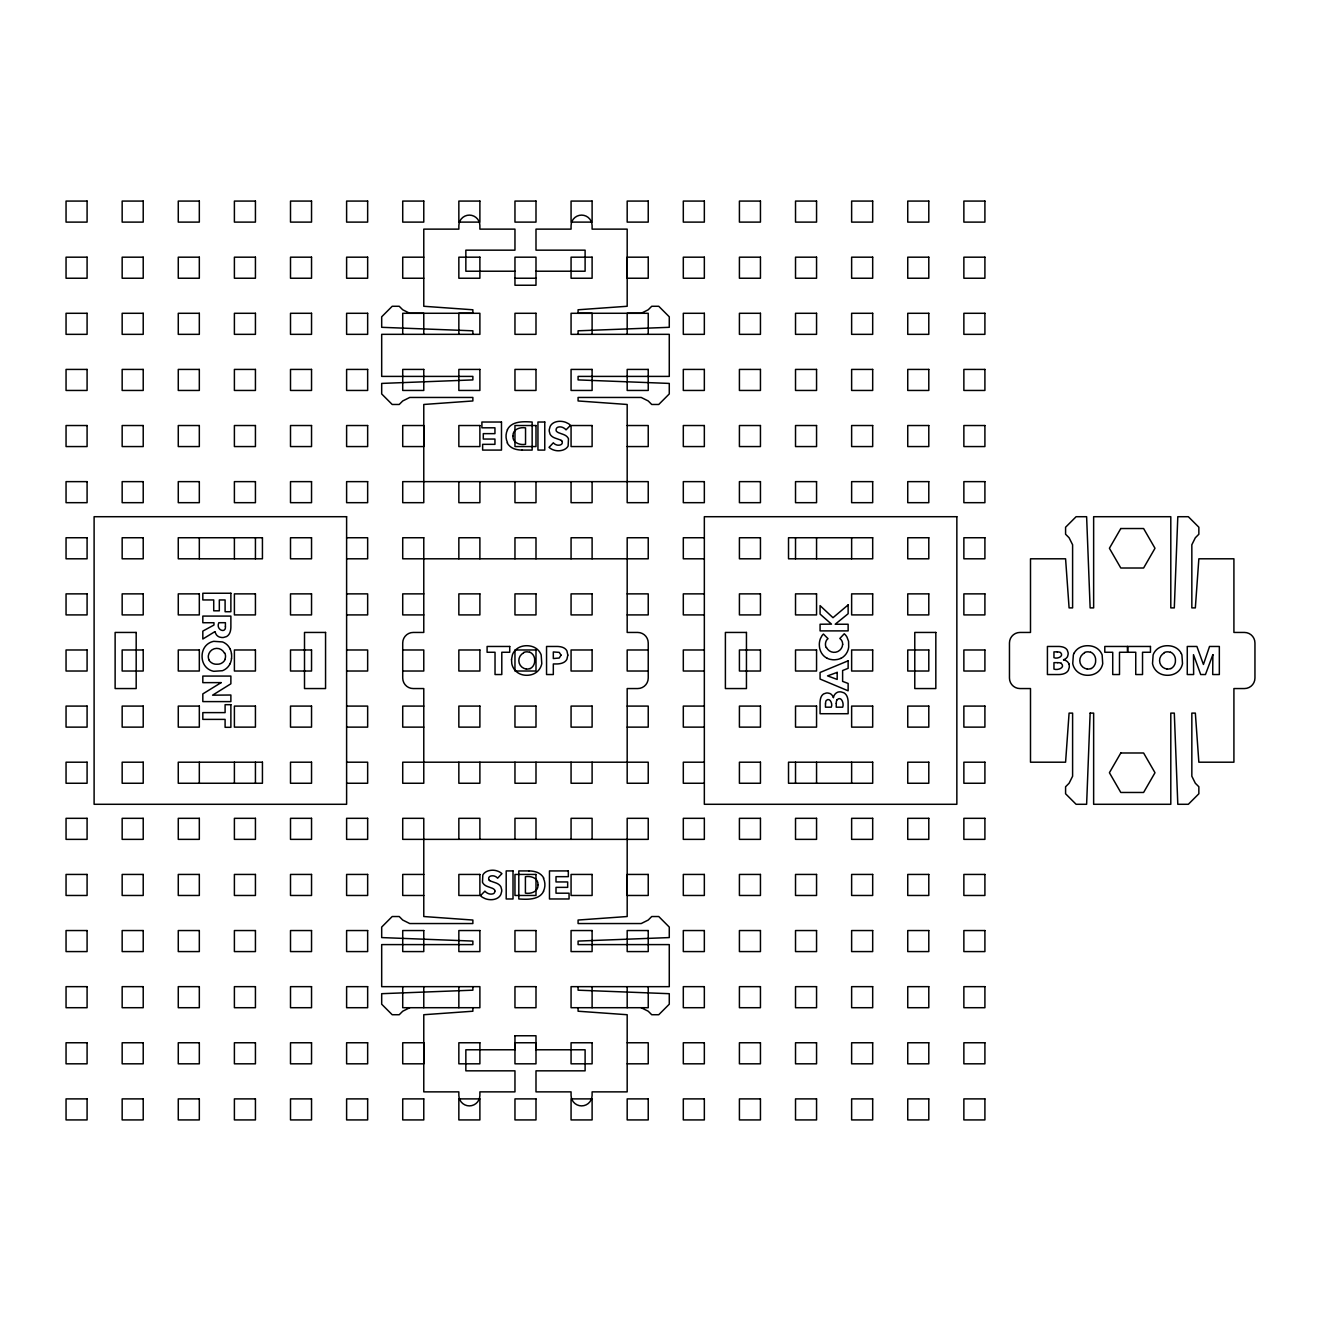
<?xml version="1.0" encoding="UTF-8"?>
<svg xmlns="http://www.w3.org/2000/svg" width="1321" height="1321" viewBox="0 0 1321 1321"><rect width="100%" height="100%" fill="white"/><g stroke="black" fill="none" stroke-linecap="round" stroke-linejoin="round"><path stroke-width="1.5" d="M514.959 278.236L514.959 285.237L535.996 285.237L535.996 257.182L514.959 257.182L514.959 278.236L535.996 278.236M231.489 658.7L231.571 657.908A20.145 20.145 0 0 0 231.571 654.688L231.489 653.895M507.33 429.771C511.706 420.755 523.958 421.515 532.148 422.026L532.148 450.081L522.01 450.081M543.625 891.229C539.249 900.245 526.996 899.485 518.806 898.974L518.806 870.919L528.945 870.919M836.92 699.932C841.279 695.308 844.301 703.779 842.666 707.181L836.243 707.181L836.243 703.416M409.741 1007.725L402.723 1011.226L399.223 1014.726L392.205 1014.726L381.686 1004.208L381.686 993.689L472.868 990.189L472.868 986.671M1063.554 659.74L1064.974 659.129A6.77 6.77 0 0 0 1066.873 657.544A5.185 5.185 0 0 0 1067.649 656.289L1068.128 654.258A9.131 9.131 0 0 0 1068.095 652.657L1067.269 650.163A6.605 6.605 0 0 0 1065.023 647.951A9.891 9.891 0 0 0 1061.919 646.811A17.19 17.19 0 0 0 1058.6 646.464L1047.421 646.464L1047.421 674.536L1058.6 674.536A18.61 18.61 0 0 0 1062.53 674.123A10.601 10.601 0 0 0 1065.964 672.752A7.299 7.299 0 0 0 1068.375 670.226L1069.234 667.468A10.073 10.073 0 0 0 1069.283 666.015A6.588 6.588 0 0 0 1068.854 663.869M423.777 257.182L402.723 257.182L402.723 278.236L423.777 278.236M514.959 271.218L465.851 271.218L465.851 250.164L514.959 250.164L514.959 229.127L479.886 229.127L479.886 225.627A10.518 10.518 0 0 0 469.368 215.108A10.518 10.518 0 0 0 458.849 225.627L458.849 229.127L423.777 229.127L423.777 306.274L472.868 309.774L472.868 313.275L409.741 313.275L402.723 309.774L399.223 306.274L392.205 306.274L381.686 316.792L381.686 327.311L472.868 330.811L472.868 334.329M535.996 271.218L585.104 271.218L585.104 250.164L535.996 250.164L535.996 229.127L571.068 229.127L571.068 225.627A10.518 10.518 0 0 1 581.587 215.108A10.518 10.518 0 0 1 592.105 225.627L592.105 229.127L627.178 229.127L627.178 306.274L578.086 309.774L578.086 313.275L641.213 313.275L648.231 309.774L651.732 306.274L658.75 306.274L669.268 316.792L669.268 327.311L578.086 330.811L578.086 334.329M627.178 425.527L648.231 425.527L648.231 446.564L627.178 446.564M346.614 537.746L367.651 537.746L367.651 558.8L346.614 558.8M704.341 537.746L683.304 537.746L683.304 558.8L704.341 558.8M346.614 593.872L367.651 593.872L367.651 614.909L346.614 614.909M423.777 593.872L402.723 593.872L402.723 614.909L423.777 614.909M627.178 593.872L648.231 593.872L648.231 614.909L627.178 614.909M704.341 593.872L683.304 593.872L683.304 614.909L704.341 614.909M346.614 649.982L367.651 649.982L367.651 671.018L346.614 671.018M402.723 649.982L423.777 649.982L423.777 671.018L402.723 671.018M648.231 649.982L627.178 649.982L627.178 671.018L648.231 671.018M704.341 649.982L683.304 649.982L683.304 671.018L704.341 671.018M1057.279 651.864L1053.96 651.864L1053.96 657.643C1057.015 659.361 1064.445 656.322 1060.515 652.508A7.001 7.001 0 0 0 1057.295 651.947M1057.725 662.647L1053.96 662.647L1053.96 669.053C1057.345 670.655 1065.832 667.716 1061.209 663.307M346.614 706.091L367.651 706.091L367.651 727.128L346.614 727.128M423.777 706.091L402.723 706.091L402.723 727.128L423.777 727.128M627.178 706.091L648.231 706.091L648.231 727.128L627.178 727.128M704.341 706.091L683.304 706.091L683.304 727.128L704.341 727.128M346.614 762.2L367.651 762.2L367.651 783.254L346.614 783.254M704.341 762.2L683.304 762.2L683.304 783.254L704.341 783.254M423.777 874.436L402.723 874.436L402.723 895.473L423.777 895.473M627.178 1042.764L648.231 1042.764L648.231 1063.818L627.178 1063.818M827.293 658.304L827.953 658.618A13.837 13.837 0 0 0 830.1 659.328L832.412 659.707A18.411 18.411 0 0 0 834.872 659.773L837.217 659.493A14.333 14.333 0 0 0 839.396 658.915A14.993 14.993 0 0 0 840.75 658.337M641.213 1007.725L648.231 1011.226L651.732 1014.726L658.75 1014.726L669.268 1004.208L669.268 993.689L578.086 990.189L578.086 986.671M833.353 697.587L832.725 696.15A6.77 6.77 0 0 0 831.157 694.268A5.185 5.185 0 0 0 829.885 693.492L827.854 693.013A9.131 9.131 0 0 0 826.269 693.046L823.759 693.872A6.605 6.605 0 0 0 821.546 696.117A9.891 9.891 0 0 0 820.424 699.222A17.19 17.19 0 0 0 820.06 702.541L820.077 713.72L848.132 713.72L848.132 702.541A18.61 18.61 0 0 0 847.719 698.594A10.601 10.601 0 0 0 846.365 695.16A7.299 7.299 0 0 0 843.822 692.765L841.064 691.907A10.073 10.073 0 0 0 839.628 691.857A6.588 6.588 0 0 0 837.464 692.287A6.869 6.869 0 0 0 833.468 697.604M494.863 891.064L494.847 890.668A2.147 2.147 0 0 0 494.467 889.71A6.572 6.572 0 0 0 491.495 887.976L489.381 887.167A23.811 23.811 0 0 1 486.409 886.028A8.851 8.851 0 0 1 484.097 884.492A7.117 7.117 0 0 1 482.479 882.23L482.825 875.014A8.322 8.322 0 0 1 485.319 872.273A10.783 10.783 0 0 1 488.803 870.721A15.852 15.852 0 0 1 492.733 870.209A14.663 14.663 0 0 1 497.571 871.1A12.583 12.583 0 0 1 501.93 873.643L497.604 878.217A6.176 6.176 0 0 0 495.656 876.632A7.943 7.943 0 0 0 494.615 876.17L493.938 875.955A7.232 7.232 0 0 0 491.247 875.922A3.319 3.319 0 0 0 489.034 877.227A1.948 1.948 0 0 0 488.787 877.854L488.704 878.217A3.319 3.319 0 0 0 488.687 878.795L488.704 878.96A1.998 1.998 0 0 0 488.968 879.803M851.632 537.746L851.632 558.8M851.632 762.2L851.632 783.254M825.46 703.845L825.46 707.181L831.239 707.181C833.056 704.093 829.753 696.728 826.12 700.625A7.001 7.001 0 0 0 825.559 703.845M816.56 537.746L816.56 558.8M816.56 762.2L816.56 783.254M795.523 537.746L795.523 558.8M795.523 762.2L795.523 783.254M648.231 334.345L648.231 313.292L627.178 313.292L627.178 334.345M648.231 986.655L648.231 1007.708L571.068 1007.708L571.068 986.655L669.268 986.671L669.268 944.598L578.086 944.598L578.086 941.08L669.268 937.58L669.268 927.061L658.75 916.526L651.732 916.526L648.231 920.043L641.213 923.544L578.086 923.544L578.086 920.043L627.178 916.526L627.178 818.326L648.231 818.326L648.231 839.363L402.723 839.363L402.723 818.326L423.777 818.326L423.777 916.526L472.868 920.043L472.868 923.544L409.741 923.544L402.723 920.043L399.223 916.526L392.205 916.526L381.686 927.061L381.686 937.58L472.868 941.08L472.868 944.598L381.686 944.598L381.686 986.671L479.886 986.655L479.886 1007.708L402.723 1007.708L402.723 986.655M627.178 986.655L627.178 1007.708M592.105 334.345L592.105 313.292L571.068 313.292L571.068 334.345L669.268 334.329L669.268 376.402L578.086 376.402L578.086 379.92L669.268 383.42L669.268 393.939L658.75 404.474L651.732 404.474L648.231 400.957L641.213 397.456L578.086 397.456L578.086 400.957L627.178 404.474L627.178 502.674L648.231 502.674L648.231 481.637L402.723 481.637L402.723 502.674L423.777 502.674L423.777 404.474L472.868 400.957L472.868 397.456L409.741 397.456L402.723 400.957L399.223 404.474L392.205 404.474L381.686 393.939L381.686 383.42L472.868 379.92L472.868 376.402L381.686 376.402L381.686 334.329L479.886 334.345L479.886 313.292L458.849 313.292L458.849 334.345M592.105 481.637L592.105 502.674L571.068 502.674L571.068 481.637M592.105 558.8L592.105 537.746L571.068 537.746L571.068 558.8M592.105 762.2L592.105 783.254L571.068 783.254L571.068 762.2M592.105 839.363L592.105 818.326L571.068 818.326L571.068 839.363M592.105 986.655L592.105 1007.708M578.086 1007.725L578.086 1011.226L627.178 1014.726L627.178 1091.873L592.105 1091.873L592.105 1095.373A10.518 10.518 0 0 1 581.587 1105.892A10.518 10.518 0 0 1 571.068 1095.373L571.068 1091.873L535.996 1091.873L535.996 1070.836L585.104 1070.836L585.104 1049.782L535.996 1049.782L535.996 1042.764L514.959 1042.764L514.959 1049.782L465.851 1049.782L465.851 1070.836L514.959 1070.836L514.959 1091.873L479.886 1091.873L479.886 1095.373A10.518 10.518 0 0 1 469.368 1105.892A10.518 10.518 0 0 1 458.849 1095.373L458.849 1091.873L423.777 1091.873L423.777 1014.726L472.868 1011.226L472.868 1007.725M535.996 481.637L535.996 502.674L514.959 502.674L514.959 481.637M535.996 558.8L535.996 537.746L514.959 537.746L514.959 558.8M535.996 762.2L535.996 783.254L514.959 783.254L514.959 762.2M535.996 839.363L535.996 818.326L514.959 818.326L514.959 839.363M479.886 481.637L479.886 502.674L458.849 502.674L458.849 481.637M479.886 558.8L479.886 537.746L458.849 537.746L458.849 558.8M479.886 762.2L479.886 783.254L458.849 783.254L458.849 762.2M479.886 839.363L479.886 818.326L458.849 818.326L458.849 839.363M458.849 986.655L458.849 1007.708M423.777 334.345L423.777 313.292L402.723 313.292L402.723 334.345M423.777 986.655L423.777 1007.708M255.432 537.746L255.432 558.8M255.432 762.2L255.432 783.254M234.395 537.746L234.395 558.8M234.395 762.2L234.395 783.254M199.322 537.746L199.322 558.8M199.322 762.2L199.322 783.254M529.754 652.112A8.471 8.471 0 0 1 534.691 660.368M534.691 660.384A8.785 8.785 0 0 1 530.15 668.69M523.529 652.508A8.124 8.124 0 0 1 529.638 652.359M526.336 669.037A8.537 8.537 0 0 1 523.694 652.855M530.018 668.476A8.273 8.273 0 0 1 526.319 669.07M1063.537 659.873A6.869 6.869 0 0 1 1068.937 663.819M1057.725 662.713A8.091 8.091 0 0 1 1061.242 663.241M1074.237 652.987A14.349 14.349 0 0 0 1073.346 654.985L1072.751 663.571A14.498 14.498 0 0 0 1073.346 665.767A14.894 14.894 0 0 0 1073.907 667.138A13.904 13.904 0 0 0 1080.281 673.627A15.885 15.885 0 0 0 1085.317 675.13L1086.11 675.213A19.402 19.402 0 0 0 1089.33 675.213L1090.122 675.13A16.067 16.067 0 0 0 1095.192 673.627A13.788 13.788 0 0 0 1101.252 667.799A14.894 14.894 0 0 0 1101.863 666.461A14.498 14.498 0 0 0 1102.721 663.571L1102.143 654.985A14.349 14.349 0 0 0 1101.565 653.631A13.458 13.458 0 0 0 1095.175 647.323A16.479 16.479 0 0 0 1090.122 645.87L1089.33 645.787A20.145 20.145 0 0 0 1086.11 645.787L1085.317 645.87A16.298 16.298 0 0 0 1080.281 647.307A13.491 13.491 0 0 0 1074.221 652.97M1090.7 652.112A8.471 8.471 0 0 1 1095.654 660.368A8.785 8.785 0 0 1 1091.113 668.69M1084.475 652.508A8.124 8.124 0 0 1 1090.601 652.359M1087.282 669.037A8.537 8.537 0 0 1 1084.657 652.855M1090.981 668.476A8.273 8.273 0 0 1 1087.282 669.07M1181.37 653.614A13.458 13.458 0 0 0 1174.947 647.323A16.479 16.479 0 0 0 1169.894 645.87L1169.102 645.787A20.145 20.145 0 0 0 1165.882 645.787L1165.089 645.87A16.298 16.298 0 0 0 1160.053 647.307A13.491 13.491 0 0 0 1153.993 652.97A14.349 14.349 0 0 0 1153.117 654.985L1152.523 663.571A14.498 14.498 0 0 0 1153.117 665.767A14.894 14.894 0 0 0 1153.679 667.138A13.904 13.904 0 0 0 1160.053 673.627A15.885 15.885 0 0 0 1165.089 675.13L1165.882 675.213A19.402 19.402 0 0 0 1169.102 675.213L1169.894 675.13A16.067 16.067 0 0 0 1174.963 673.627A13.788 13.788 0 0 0 1181.024 667.799A14.894 14.894 0 0 0 1181.635 666.461A14.498 14.498 0 0 0 1182.493 663.571L1181.915 654.985A14.349 14.349 0 0 0 1181.337 653.631M1170.472 652.112A8.471 8.471 0 0 1 1175.426 660.368A8.785 8.785 0 0 1 1170.885 668.69M1164.247 652.508A8.124 8.124 0 0 1 1170.373 652.359M1167.054 669.037A8.537 8.537 0 0 1 1164.428 652.855M1170.753 668.476A8.273 8.273 0 0 1 1167.054 669.07M225.247 659.295A8.471 8.471 0 0 1 216.974 664.232A8.785 8.785 0 0 1 208.668 659.691M224.851 653.069A8.124 8.124 0 0 1 224.999 659.179M224.504 653.235A8.537 8.537 0 0 0 208.322 655.86A8.273 8.273 0 0 0 208.883 659.559M230.036 648.859A13.491 13.491 0 0 0 224.372 642.799A14.349 14.349 0 0 0 222.374 641.923L213.787 641.329A14.498 14.498 0 0 0 211.591 641.923A14.894 14.894 0 0 0 210.221 642.485A13.904 13.904 0 0 0 203.731 648.859A15.885 15.885 0 0 0 202.229 653.895L202.146 654.688A19.402 19.402 0 0 0 202.146 657.908L202.229 658.7A16.067 16.067 0 0 0 203.731 663.769A13.788 13.788 0 0 0 209.56 669.83A14.894 14.894 0 0 0 210.898 670.441A14.498 14.498 0 0 0 213.787 671.299L222.374 670.721A14.349 14.349 0 0 0 223.728 670.143A13.458 13.458 0 0 0 230.036 663.769M230.052 648.859A16.298 16.298 0 0 1 231.489 653.895M231.489 658.7A16.479 16.479 0 0 1 230.036 663.769M836.309 703.416A8.091 8.091 0 0 1 836.837 699.899M840.817 658.452A14.448 14.448 0 0 0 848.693 647.059L848.577 641.329L846.959 637.069A13.094 13.094 0 0 0 844.251 633.783L839.809 638.505A6.754 6.754 0 0 1 841.659 640.553L841.873 640.916A6.456 6.456 0 0 1 842.352 642.122L842.616 643.476A9.544 9.544 0 0 1 842.666 644.45M827.276 658.353A13.821 13.821 0 0 1 820.622 651.236A16.298 16.298 0 0 1 819.4 646.151L819.317 644.565A16.991 16.991 0 0 1 820.374 638.72L822.058 635.566A10.122 10.122 0 0 1 823.445 634.063L828.036 638.67A5.68 5.68 0 0 0 826.269 640.784L826.087 641.164A8.322 8.322 0 0 0 825.46 644.334A8.19 8.19 0 0 0 826.104 647.604M842.649 644.45A8.487 8.487 0 0 1 826.484 647.439M543.426 878.3A14.729 14.729 0 0 1 543.476 891.163M528.945 870.935A24.835 24.835 0 0 1 535.17 871.711A13.359 13.359 0 0 1 543.806 878.102M494.847 891.064A2.807 2.807 0 0 1 493.74 893.475A3.699 3.699 0 0 1 492.452 893.937A6.787 6.787 0 0 1 488.902 893.772L488.06 893.458A9.841 9.841 0 0 1 486.838 892.798L486.458 892.55A7.579 7.579 0 0 1 484.923 891.13L480.481 895.655A11.443 11.443 0 0 0 482.578 897.372L485.154 898.643A16.562 16.562 0 0 0 491.495 899.684A14.531 14.531 0 0 0 494.979 899.139A10.337 10.337 0 0 0 498.446 897.438A8.405 8.405 0 0 0 500.824 894.515L501.666 891.51A11.625 11.625 0 0 0 501.716 889.826L500.89 886.837A8.058 8.058 0 0 0 498.793 884.476A11.146 11.146 0 0 0 495.969 882.956L491.627 881.437A11.245 11.245 0 0 1 489.827 880.661M489.86 880.628A2.692 2.692 0 0 1 488.968 879.803M561.128 440.339A11.245 11.245 0 0 0 559.328 439.579L554.985 438.044A11.146 11.146 0 0 1 552.161 436.524A8.058 8.058 0 0 1 550.064 434.163L549.255 431.174A11.625 11.625 0 0 1 549.288 429.49L550.13 426.485A8.405 8.405 0 0 1 552.525 423.562A10.337 10.337 0 0 1 555.976 421.861A14.531 14.531 0 0 1 559.46 421.316A16.562 16.562 0 0 1 565.801 422.357L568.377 423.628A11.443 11.443 0 0 1 570.474 425.345L566.032 429.87A7.579 7.579 0 0 0 564.496 428.45L564.117 428.202A9.841 9.841 0 0 0 562.895 427.542L562.069 427.228A6.787 6.787 0 0 0 558.502 427.046A3.699 3.699 0 0 0 557.247 427.558A2.807 2.807 0 0 0 556.108 429.936L556.108 430.332A2.147 2.147 0 0 0 556.488 431.29A6.572 6.572 0 0 0 559.46 433.024L561.574 433.833A23.811 23.811 0 0 1 564.546 434.972A8.851 8.851 0 0 1 566.858 436.508A7.117 7.117 0 0 1 568.476 438.77L568.129 445.986A8.322 8.322 0 0 1 565.636 448.727A10.783 10.783 0 0 1 562.152 450.279A15.852 15.852 0 0 1 558.238 450.791A14.663 14.663 0 0 1 553.383 449.9A12.583 12.583 0 0 1 549.024 447.357L553.35 442.783A6.176 6.176 0 0 0 555.299 444.368A7.943 7.943 0 0 0 556.339 444.83L557.016 445.045A7.232 7.232 0 0 0 559.708 445.078A3.319 3.319 0 0 0 561.92 443.773A1.948 1.948 0 0 0 562.185 443.146L562.251 442.783A3.319 3.319 0 0 0 562.267 442.205A1.998 1.998 0 0 0 561.986 441.197M561.095 440.372A2.692 2.692 0 0 1 561.986 441.197M507.528 442.7A14.729 14.729 0 0 1 507.479 429.837M522.01 450.065A24.835 24.835 0 0 1 515.784 449.289A13.359 13.359 0 0 1 507.165 442.898M514.959 1035.763L514.959 1063.818L535.996 1063.818L535.996 1035.763L514.959 1035.763M225.412 626.303C226.32 634.08 215.373 629.919 218.873 622.703L225.412 622.703L225.412 626.303M1212.86 654.671L1212.711 674.536L1219.333 674.536L1219.333 646.464L1209.541 646.464L1203.431 664.463L1196.892 646.464L1187.265 646.464L1187.265 674.536L1193.639 674.536L1193.49 654.671L1200.706 674.536L1205.462 674.536L1212.86 654.671M513.01 435.831C512.152 442.7 520.012 445.408 525.543 444.285L525.543 427.888C520.21 426.914 512.598 429.226 513.01 435.831M537.944 884.872C538.572 891.609 530.86 894.152 525.411 893.112L525.411 876.715C530.827 875.658 538.605 878.118 537.944 884.872M561.045 655.15L559.196 658.023L553.317 658.552L553.317 651.947L559.229 652.376L561.045 655.15M511.524 659.542L511.788 663.571A14.498 14.498 0 0 0 512.383 665.767A14.894 14.894 0 0 0 512.961 667.138A13.904 13.904 0 0 0 519.335 673.627A15.885 15.885 0 0 0 524.371 675.13L525.147 675.213A19.402 19.402 0 0 0 528.383 675.213L529.16 675.13A16.067 16.067 0 0 0 534.229 673.627A13.788 13.788 0 0 0 540.289 667.799A14.894 14.894 0 0 0 540.916 666.461A14.498 14.498 0 0 0 541.775 663.571L541.181 654.985A14.349 14.349 0 0 0 540.619 653.631A13.458 13.458 0 0 0 534.229 647.323A16.479 16.479 0 0 0 529.16 645.87L528.383 645.787A20.145 20.145 0 0 0 525.147 645.787L524.371 645.87A16.298 16.298 0 0 0 519.335 647.307A13.491 13.491 0 0 0 513.258 652.97A14.349 14.349 0 0 0 512.383 654.985L511.524 659.542M567.815 655.117L566.907 659.245A7.563 7.563 0 0 1 564.463 661.97A10.931 10.931 0 0 1 560.88 663.456A18.329 18.329 0 0 1 556.686 663.951L553.317 663.951L553.317 674.536L546.547 674.536L546.547 646.464L556.851 646.464A19.435 19.435 0 0 1 561.144 646.91L562.119 647.191A9.676 9.676 0 0 1 564.628 648.38A7.166 7.166 0 0 1 566.973 651.055L567.815 655.117M1090.139 713.109L1086.622 804.291L1076.103 804.291L1065.585 793.772L1065.585 786.755L1069.085 783.254L1072.602 776.236L1072.602 713.109L1069.085 713.109L1065.585 762.2L1030.496 762.2L1030.496 688.555L1019.977 688.555A10.518 10.518 0 0 1 1009.459 678.036L1009.459 642.964A10.518 10.518 0 0 1 1019.977 632.445L1030.496 632.445L1030.496 558.8L1065.585 558.8L1069.085 607.891L1072.602 607.891L1072.602 544.764L1069.085 537.746L1065.585 534.245L1065.585 527.228L1076.103 516.709L1086.622 516.709L1090.139 607.891L1093.639 607.891L1093.639 516.709L1170.802 516.709L1170.802 607.891L1174.303 607.891L1177.804 516.709L1188.339 516.709L1198.857 527.228L1198.857 534.245L1195.34 537.746L1191.839 544.764L1191.839 607.891L1195.34 607.891L1198.857 558.8L1233.913 558.8L1233.913 632.445L1244.432 632.445A10.518 10.518 0 0 1 1254.95 642.964L1254.95 678.036A10.518 10.518 0 0 1 1244.432 688.555L1233.913 688.555L1233.913 762.2L1198.857 762.2L1195.34 713.109L1191.839 713.109L1191.839 776.236L1195.34 783.254L1198.857 786.755L1198.857 793.772L1188.339 804.291L1177.804 804.291L1174.303 713.109L1170.802 713.109L1170.802 804.291L1093.639 804.291L1093.639 713.109L1090.139 713.109M1120.802 528.532L1109.409 548.281L1120.802 568.013L1143.606 568.013L1155 548.281L1143.606 528.532L1120.802 528.532M1120.802 752.987L1109.409 772.719L1120.802 792.468L1143.606 792.468L1155 772.719L1143.606 752.987L1120.802 752.987M848.132 604.902L832.99 617.7L820.077 605.612L820.077 614.1L831.487 624.123L820.077 624.239L820.077 630.893L848.132 630.893L848.132 624.239L835.202 624.239L848.132 613.737L848.132 604.902M221.168 682.61L202.823 693.905L202.823 701.6L230.878 701.6L230.878 695.011L212.582 695.176L230.878 683.799L230.878 676.071L202.823 676.071L202.823 682.66L221.168 682.61M214.828 631.686L202.823 639.017L202.823 631.091L213.969 625.031L213.969 622.736L202.823 622.736L202.823 616.081L230.878 616.081L230.878 626.781A18.61 18.61 0 0 1 230.465 630.728A10.32 10.32 0 0 1 229.078 634.179A7.414 7.414 0 0 1 226.436 636.606L223.563 637.465A11.195 11.195 0 0 1 221.697 637.498L219.781 637.135A6.82 6.82 0 0 1 217.602 635.979A7.579 7.579 0 0 1 216.314 634.641L214.828 631.686M848.132 660.814L820.077 672.472L820.077 679.044L848.132 690.817L848.132 683.452L842.616 681.388L842.616 670.523L848.132 668.343L848.132 660.814M837.184 672.389L827.557 675.873L837.184 679.44L837.184 672.389M87.087 201.073L66.05 201.073L66.05 222.11L87.087 222.11L87.087 201.073M143.213 201.073L122.159 201.073L122.159 222.11L143.213 222.11L143.213 201.073M199.322 201.073L178.269 201.073L178.269 222.11L199.322 222.11L199.322 201.073M255.432 201.073L234.395 201.073L234.395 222.11L255.432 222.11L255.432 201.073M311.541 201.073L290.504 201.073L290.504 222.11L311.541 222.11L311.541 201.073M367.651 201.073L346.614 201.073L346.614 222.11L367.651 222.11L367.651 201.073M423.777 201.073L402.723 201.073L402.723 222.11L423.777 222.11L423.777 201.073M479.886 201.073L458.849 201.073L458.849 222.11L479.886 222.11L479.886 201.073M535.996 201.073L514.959 201.073L514.959 222.11L535.996 222.11L535.996 201.073M592.105 201.073L571.068 201.073L571.068 222.11L592.105 222.11L592.105 201.073M648.231 201.073L627.178 201.073L627.178 222.11L648.231 222.11L648.231 201.073M704.341 201.073L683.304 201.073L683.304 222.11L704.341 222.11L704.341 201.073M760.45 201.073L739.413 201.073L739.413 222.11L760.45 222.11L760.45 201.073M816.56 201.073L795.523 201.073L795.523 222.11L816.56 222.11L816.56 201.073M872.686 201.073L851.632 201.073L851.632 222.11L872.686 222.11L872.686 201.073M928.795 201.073L907.742 201.073L907.742 222.11L928.795 222.11L928.795 201.073M984.905 201.073L963.868 201.073L963.868 222.11L984.905 222.11L984.905 201.073M87.087 257.182L66.05 257.182L66.05 278.236L87.087 278.236L87.087 257.182M143.213 257.182L122.159 257.182L122.159 278.236L143.213 278.236L143.213 257.182M199.322 257.182L178.269 257.182L178.269 278.236L199.322 278.236L199.322 257.182M255.432 257.182L234.395 257.182L234.395 278.236L255.432 278.236L255.432 257.182M311.541 257.182L290.504 257.182L290.504 278.236L311.541 278.236L311.541 257.182M367.651 257.182L346.614 257.182L346.614 278.236L367.651 278.236L367.651 257.182M479.886 257.182L458.849 257.182L458.849 278.236L479.886 278.236L479.886 257.182M592.105 257.182L571.068 257.182L571.068 278.236L592.105 278.236L592.105 257.182M648.231 257.182L627.178 257.182L627.178 278.236L648.231 278.236L648.231 257.182M704.341 257.182L683.304 257.182L683.304 278.236L704.341 278.236L704.341 257.182M760.45 257.182L739.413 257.182L739.413 278.236L760.45 278.236L760.45 257.182M816.56 257.182L795.523 257.182L795.523 278.236L816.56 278.236L816.56 257.182M872.686 257.182L851.632 257.182L851.632 278.236L872.686 278.236L872.686 257.182M928.795 257.182L907.742 257.182L907.742 278.236L928.795 278.236L928.795 257.182M984.905 257.182L963.868 257.182L963.868 278.236L984.905 278.236L984.905 257.182M87.087 313.292L66.05 313.292L66.05 334.345L87.087 334.345L87.087 313.292M143.213 313.292L122.159 313.292L122.159 334.345L143.213 334.345L143.213 313.292M199.322 313.292L178.269 313.292L178.269 334.345L199.322 334.345L199.322 313.292M255.432 313.292L234.395 313.292L234.395 334.345L255.432 334.345L255.432 313.292M311.541 313.292L290.504 313.292L290.504 334.345L311.541 334.345L311.541 313.292M367.651 313.292L346.614 313.292L346.614 334.345L367.651 334.345L367.651 313.292M535.996 313.292L514.959 313.292L514.959 334.345L535.996 334.345L535.996 313.292M704.341 313.292L683.304 313.292L683.304 334.345L704.341 334.345L704.341 313.292M760.45 313.292L739.413 313.292L739.413 334.345L760.45 334.345L760.45 313.292M816.56 313.292L795.523 313.292L795.523 334.345L816.56 334.345L816.56 313.292M872.686 313.292L851.632 313.292L851.632 334.345L872.686 334.345L872.686 313.292M928.795 313.292L907.742 313.292L907.742 334.345L928.795 334.345L928.795 313.292M984.905 313.292L963.868 313.292L963.868 334.345L984.905 334.345L984.905 313.292M87.087 369.418L66.05 369.418L66.05 390.455L87.087 390.455L87.087 369.418M143.213 369.418L122.159 369.418L122.159 390.455L143.213 390.455L143.213 369.418M199.322 369.418L178.269 369.418L178.269 390.455L199.322 390.455L199.322 369.418M255.432 369.418L234.395 369.418L234.395 390.455L255.432 390.455L255.432 369.418M311.541 369.418L290.504 369.418L290.504 390.455L311.541 390.455L311.541 369.418M367.651 369.418L346.614 369.418L346.614 390.455L367.651 390.455L367.651 369.418M423.777 369.418L402.723 369.418L402.723 390.455L423.777 390.455L423.777 369.418M479.886 369.418L458.849 369.418L458.849 390.455L479.886 390.455L479.886 369.418M535.996 369.418L514.959 369.418L514.959 390.455L535.996 390.455L535.996 369.418M592.105 369.418L571.068 369.418L571.068 390.455L592.105 390.455L592.105 369.418M648.231 369.418L627.178 369.418L627.178 390.455L648.231 390.455L648.231 369.418M704.341 369.418L683.304 369.418L683.304 390.455L704.341 390.455L704.341 369.418M760.45 369.418L739.413 369.418L739.413 390.455L760.45 390.455L760.45 369.418M816.56 369.418L795.523 369.418L795.523 390.455L816.56 390.455L816.56 369.418M872.686 369.418L851.632 369.418L851.632 390.455L872.686 390.455L872.686 369.418M928.795 369.418L907.742 369.418L907.742 390.455L928.795 390.455L928.795 369.418M984.905 369.418L963.868 369.418L963.868 390.455L984.905 390.455L984.905 369.418M501.485 422.026L481.901 422.026L481.901 427.806L494.946 427.806L494.946 433.635L483.288 433.635L483.288 439.051L494.946 439.051L494.946 444.335L482.627 444.335L482.627 450.081L501.485 450.081L501.485 422.026M544.764 422.026L537.944 422.026L537.944 450.081L544.764 450.081L544.764 422.026M87.087 425.527L66.05 425.527L66.05 446.564L87.087 446.564L87.087 425.527M143.213 425.527L122.159 425.527L122.159 446.564L143.213 446.564L143.213 425.527M199.322 425.527L178.269 425.527L178.269 446.564L199.322 446.564L199.322 425.527M255.432 425.527L234.395 425.527L234.395 446.564L255.432 446.564L255.432 425.527M311.541 425.527L290.504 425.527L290.504 446.564L311.541 446.564L311.541 425.527M367.651 425.527L346.614 425.527L346.614 446.564L367.651 446.564L367.651 425.527M423.777 425.527L402.723 425.527L402.723 446.564L423.777 446.564L423.777 425.527M479.886 425.527L458.849 425.527L458.849 446.564L479.886 446.564L479.886 425.527M535.996 425.527L514.959 425.527L514.959 446.564L535.996 446.564L535.996 425.527M592.105 425.527L571.068 425.527L571.068 446.564L592.105 446.564L592.105 425.527M704.341 425.527L683.304 425.527L683.304 446.564L704.341 446.564L704.341 425.527M760.45 425.527L739.413 425.527L739.413 446.564L760.45 446.564L760.45 425.527M816.56 425.527L795.523 425.527L795.523 446.564L816.56 446.564L816.56 425.527M872.686 425.527L851.632 425.527L851.632 446.564L872.686 446.564L872.686 425.527M928.795 425.527L907.742 425.527L907.742 446.564L928.795 446.564L928.795 425.527M984.905 425.527L963.868 425.527L963.868 446.564L984.905 446.564L984.905 425.527M87.087 481.637L66.05 481.637L66.05 502.674L87.087 502.674L87.087 481.637M143.213 481.637L122.159 481.637L122.159 502.674L143.213 502.674L143.213 481.637M199.322 481.637L178.269 481.637L178.269 502.674L199.322 502.674L199.322 481.637M255.432 481.637L234.395 481.637L234.395 502.674L255.432 502.674L255.432 481.637M311.541 481.637L290.504 481.637L290.504 502.674L311.541 502.674L311.541 481.637M367.651 481.637L346.614 481.637L346.614 502.674L367.651 502.674L367.651 481.637M704.341 481.637L683.304 481.637L683.304 502.674L704.341 502.674L704.341 481.637M760.45 481.637L739.413 481.637L739.413 502.674L760.45 502.674L760.45 481.637M816.56 481.637L795.523 481.637L795.523 502.674L816.56 502.674L816.56 481.637M872.686 481.637L851.632 481.637L851.632 502.674L872.686 502.674L872.686 481.637M928.795 481.637L907.742 481.637L907.742 502.674L928.795 502.674L928.795 481.637M984.905 481.637L963.868 481.637L963.868 502.674L984.905 502.674L984.905 481.637M346.614 516.709L94.105 516.709L94.105 804.291L346.614 804.291L346.614 516.709M956.85 516.709L704.341 516.709L704.341 804.291L956.85 804.291L956.85 516.709M87.087 537.746L66.05 537.746L66.05 558.8L87.087 558.8L87.087 537.746M143.213 537.746L122.159 537.746L122.159 558.8L143.213 558.8L143.213 537.746M262.433 537.746L178.252 537.746L178.269 558.8L262.433 558.8L262.433 537.746M311.541 537.746L290.504 537.746L290.504 558.8L311.541 558.8L311.541 537.746M423.777 537.746L402.723 537.746L402.723 558.8L648.231 558.8L648.231 537.746L627.178 537.746L627.178 632.445L637.696 632.445A10.518 10.518 0 0 1 648.231 642.964L648.231 678.036A10.518 10.518 0 0 1 637.696 688.555L627.178 688.555L627.178 783.254L648.231 783.254L648.231 762.2L402.723 762.2L402.723 783.254L423.777 783.254L423.777 688.555L413.258 688.555A10.518 10.518 0 0 1 402.723 678.036L402.723 642.964A10.518 10.518 0 0 1 413.258 632.445L423.777 632.445L423.777 537.746M760.45 537.746L739.413 537.746L739.413 558.8L760.45 558.8L760.45 537.746M872.702 537.746L788.521 537.746L788.521 558.8L872.702 558.8L872.686 537.746M928.795 537.746L907.742 537.746L907.742 558.8L928.795 558.8L928.795 537.746M984.905 537.746L963.868 537.746L963.868 558.8L984.905 558.8L984.905 537.746M230.878 593.245L202.823 593.245L202.823 599.949L213.721 599.949L213.721 610.814L219.319 610.814L219.319 599.949L225.098 599.949L225.098 611.722L230.878 611.722L230.878 593.245M87.087 593.872L66.05 593.872L66.05 614.909L87.087 614.909L87.087 593.872M143.213 593.872L122.159 593.872L122.159 614.909L143.213 614.909L143.213 593.872M199.322 593.872L178.269 593.872L178.269 614.909L199.322 614.909L199.322 593.872M255.432 593.872L234.395 593.872L234.395 614.909L255.432 614.909L255.432 593.872M311.541 593.872L290.504 593.872L290.504 614.909L311.541 614.909L311.541 593.872M479.886 593.872L458.849 593.872L458.849 614.909L479.886 614.909L479.886 593.872M535.996 593.872L514.959 593.872L514.959 614.909L535.996 614.909L535.996 593.872M592.105 593.872L571.068 593.872L571.068 614.909L592.105 614.909L592.105 593.872M760.45 593.872L739.413 593.872L739.413 614.909L760.45 614.909L760.45 593.872M816.56 593.872L795.523 593.872L795.523 614.909L816.56 614.909L816.56 593.872M872.686 593.872L851.632 593.872L851.632 614.909L872.686 614.909L872.686 593.872M928.795 593.872L907.742 593.872L907.742 614.909L928.795 614.909L928.795 593.872M984.905 593.872L963.868 593.872L963.868 614.909L984.905 614.909L984.905 593.872M136.179 632.445L115.125 632.445L115.125 688.555L136.179 688.555L136.179 632.445M325.56 632.445L304.507 632.445L304.507 688.555L325.56 688.555L325.56 632.445M746.448 632.445L725.394 632.445L725.394 688.555L746.448 688.555L746.448 632.445M935.829 632.445L914.776 632.445L914.776 688.555L935.829 688.555L935.829 632.445M509.724 646.464L487.102 646.464L487.102 652.26L495.028 652.26L495.028 674.536L501.798 674.536L501.798 652.26L509.724 652.26L509.724 646.464M1127.424 646.464L1104.802 646.464L1104.802 652.26L1112.728 652.26L1112.728 674.536L1119.498 674.536L1119.498 652.26L1127.424 652.26L1127.424 646.464M1150.459 646.464L1127.82 646.464L1127.82 652.26L1135.746 652.26L1135.746 674.536L1142.533 674.536L1142.533 652.26L1150.459 652.26L1150.459 646.464M87.087 649.982L66.05 649.982L66.05 671.018L87.087 671.018L87.087 649.982M143.213 649.982L122.159 649.982L122.159 671.018L143.213 671.018L143.213 649.982M199.322 649.982L178.269 649.982L178.269 671.018L199.322 671.018L199.322 649.982M255.432 649.982L234.395 649.982L234.395 671.018L255.432 671.018L255.432 649.982M311.541 649.982L290.504 649.982L290.504 671.018L311.541 671.018L311.541 649.982M479.886 649.982L458.849 649.982L458.849 671.018L479.886 671.018L479.886 649.982M535.996 649.982L514.959 649.982L514.959 671.018L535.996 671.018L535.996 649.982M592.105 649.982L571.068 649.982L571.068 671.018L592.105 671.018L592.105 649.982M760.45 649.982L739.413 649.982L739.413 671.018L760.45 671.018L760.45 649.982M816.56 649.982L795.523 649.982L795.523 671.018L816.56 671.018L816.56 649.982M872.686 649.982L851.632 649.982L851.632 671.018L872.686 671.018L872.686 649.982M928.795 649.982L907.742 649.982L907.742 671.018L928.795 671.018L928.795 649.982M984.905 649.982L963.868 649.982L963.868 671.018L984.905 671.018L984.905 649.982M230.878 704.687L225.098 704.687L225.098 712.613L202.823 712.613L202.823 719.384L225.098 719.384L225.098 727.31L230.878 727.31L230.878 704.687M87.087 706.091L66.05 706.091L66.05 727.128L87.087 727.128L87.087 706.091M143.213 706.091L122.159 706.091L122.159 727.128L143.213 727.128L143.213 706.091M199.322 706.091L178.269 706.091L178.269 727.128L199.322 727.128L199.322 706.091M255.432 706.091L234.395 706.091L234.395 727.128L255.432 727.128L255.432 706.091M311.541 706.091L290.504 706.091L290.504 727.128L311.541 727.128L311.541 706.091M479.886 706.091L458.849 706.091L458.849 727.128L479.886 727.128L479.886 706.091M535.996 706.091L514.959 706.091L514.959 727.128L535.996 727.128L535.996 706.091M592.105 706.091L571.068 706.091L571.068 727.128L592.105 727.128L592.105 706.091M760.45 706.091L739.413 706.091L739.413 727.128L760.45 727.128L760.45 706.091M816.56 706.091L795.523 706.091L795.523 727.128L816.56 727.128L816.56 706.091M872.686 706.091L851.632 706.091L851.632 727.128L872.686 727.128L872.686 706.091M928.795 706.091L907.742 706.091L907.742 727.128L928.795 727.128L928.795 706.091M984.905 706.091L963.868 706.091L963.868 727.128L984.905 727.128L984.905 706.091M87.087 762.2L66.05 762.2L66.05 783.254L87.087 783.254L87.087 762.2M143.213 762.2L122.159 762.2L122.159 783.254L143.213 783.254L143.213 762.2M262.433 762.2L178.252 762.2L178.269 783.254L262.433 783.254L262.433 762.2M311.541 762.2L290.504 762.2L290.504 783.254L311.541 783.254L311.541 762.2M760.45 762.2L739.413 762.2L739.413 783.254L760.45 783.254L760.45 762.2M872.702 762.2L788.521 762.2L788.521 783.254L872.702 783.254L872.686 762.2M928.795 762.2L907.742 762.2L907.742 783.254L928.795 783.254L928.795 762.2M984.905 762.2L963.868 762.2L963.868 783.254L984.905 783.254L984.905 762.2M87.087 818.326L66.05 818.326L66.05 839.363L87.087 839.363L87.087 818.326M143.213 818.326L122.159 818.326L122.159 839.363L143.213 839.363L143.213 818.326M199.322 818.326L178.269 818.326L178.269 839.363L199.322 839.363L199.322 818.326M255.432 818.326L234.395 818.326L234.395 839.363L255.432 839.363L255.432 818.326M311.541 818.326L290.504 818.326L290.504 839.363L311.541 839.363L311.541 818.326M367.651 818.326L346.614 818.326L346.614 839.363L367.651 839.363L367.651 818.326M704.341 818.326L683.304 818.326L683.304 839.363L704.341 839.363L704.341 818.326M760.45 818.326L739.413 818.326L739.413 839.363L760.45 839.363L760.45 818.326M816.56 818.326L795.523 818.326L795.523 839.363L816.56 839.363L816.56 818.326M872.686 818.326L851.632 818.326L851.632 839.363L872.686 839.363L872.686 818.326M928.795 818.326L907.742 818.326L907.742 839.363L928.795 839.363L928.795 818.326M984.905 818.326L963.868 818.326L963.868 839.363L984.905 839.363L984.905 818.326M513.01 870.919L506.191 870.919L506.191 898.974L513.01 898.974L513.01 870.919M568.327 870.919L549.47 870.919L549.47 898.974L569.054 898.974L569.054 893.194L556.009 893.194L556.009 887.365L567.667 887.365L567.667 881.949L556.009 881.949L556.009 876.665L568.327 876.665L568.327 870.919M87.087 874.436L66.05 874.436L66.05 895.473L87.087 895.473L87.087 874.436M143.213 874.436L122.159 874.436L122.159 895.473L143.213 895.473L143.213 874.436M199.322 874.436L178.269 874.436L178.269 895.473L199.322 895.473L199.322 874.436M255.432 874.436L234.395 874.436L234.395 895.473L255.432 895.473L255.432 874.436M311.541 874.436L290.504 874.436L290.504 895.473L311.541 895.473L311.541 874.436M367.651 874.436L346.614 874.436L346.614 895.473L367.651 895.473L367.651 874.436M479.886 874.436L458.849 874.436L458.849 895.473L479.886 895.473L479.886 874.436M535.996 874.436L514.959 874.436L514.959 895.473L535.996 895.473L535.996 874.436M592.105 874.436L571.068 874.436L571.068 895.473L592.105 895.473L592.105 874.436M648.231 874.436L627.178 874.436L627.178 895.473L648.231 895.473L648.231 874.436M704.341 874.436L683.304 874.436L683.304 895.473L704.341 895.473L704.341 874.436M760.45 874.436L739.413 874.436L739.413 895.473L760.45 895.473L760.45 874.436M816.56 874.436L795.523 874.436L795.523 895.473L816.56 895.473L816.56 874.436M872.686 874.436L851.632 874.436L851.632 895.473L872.686 895.473L872.686 874.436M928.795 874.436L907.742 874.436L907.742 895.473L928.795 895.473L928.795 874.436M984.905 874.436L963.868 874.436L963.868 895.473L984.905 895.473L984.905 874.436M87.087 930.545L66.05 930.545L66.05 951.582L87.087 951.582L87.087 930.545M143.213 930.545L122.159 930.545L122.159 951.582L143.213 951.582L143.213 930.545M199.322 930.545L178.269 930.545L178.269 951.582L199.322 951.582L199.322 930.545M255.432 930.545L234.395 930.545L234.395 951.582L255.432 951.582L255.432 930.545M311.541 930.545L290.504 930.545L290.504 951.582L311.541 951.582L311.541 930.545M367.651 930.545L346.614 930.545L346.614 951.582L367.651 951.582L367.651 930.545M423.777 930.545L402.723 930.545L402.723 951.582L423.777 951.582L423.777 930.545M479.886 930.545L458.849 930.545L458.849 951.582L479.886 951.582L479.886 930.545M535.996 930.545L514.959 930.545L514.959 951.582L535.996 951.582L535.996 930.545M592.105 930.545L571.068 930.545L571.068 951.582L592.105 951.582L592.105 930.545M648.231 930.545L627.178 930.545L627.178 951.582L648.231 951.582L648.231 930.545M704.341 930.545L683.304 930.545L683.304 951.582L704.341 951.582L704.341 930.545M760.45 930.545L739.413 930.545L739.413 951.582L760.45 951.582L760.45 930.545M816.56 930.545L795.523 930.545L795.523 951.582L816.56 951.582L816.56 930.545M872.686 930.545L851.632 930.545L851.632 951.582L872.686 951.582L872.686 930.545M928.795 930.545L907.742 930.545L907.742 951.582L928.795 951.582L928.795 930.545M984.905 930.545L963.868 930.545L963.868 951.582L984.905 951.582L984.905 930.545M87.087 986.655L66.05 986.655L66.05 1007.708L87.087 1007.708L87.087 986.655M143.213 986.655L122.159 986.655L122.159 1007.708L143.213 1007.708L143.213 986.655M199.322 986.655L178.269 986.655L178.269 1007.708L199.322 1007.708L199.322 986.655M255.432 986.655L234.395 986.655L234.395 1007.708L255.432 1007.708L255.432 986.655M311.541 986.655L290.504 986.655L290.504 1007.708L311.541 1007.708L311.541 986.655M367.651 986.655L346.614 986.655L346.614 1007.708L367.651 1007.708L367.651 986.655M535.996 986.655L514.959 986.655L514.959 1007.708L535.996 1007.708L535.996 986.655M704.341 986.655L683.304 986.655L683.304 1007.708L704.341 1007.708L704.341 986.655M760.45 986.655L739.413 986.655L739.413 1007.708L760.45 1007.708L760.45 986.655M816.56 986.655L795.523 986.655L795.523 1007.708L816.56 1007.708L816.56 986.655M872.686 986.655L851.632 986.655L851.632 1007.708L872.686 1007.708L872.686 986.655M928.795 986.655L907.742 986.655L907.742 1007.708L928.795 1007.708L928.795 986.655M984.905 986.655L963.868 986.655L963.868 1007.708L984.905 1007.708L984.905 986.655M87.087 1042.764L66.05 1042.764L66.05 1063.818L87.087 1063.818L87.087 1042.764M143.213 1042.764L122.159 1042.764L122.159 1063.818L143.213 1063.818L143.213 1042.764M199.322 1042.764L178.269 1042.764L178.269 1063.818L199.322 1063.818L199.322 1042.764M255.432 1042.764L234.395 1042.764L234.395 1063.818L255.432 1063.818L255.432 1042.764M311.541 1042.764L290.504 1042.764L290.504 1063.818L311.541 1063.818L311.541 1042.764M367.651 1042.764L346.614 1042.764L346.614 1063.818L367.651 1063.818L367.651 1042.764M423.777 1042.764L402.723 1042.764L402.723 1063.818L423.777 1063.818L423.777 1042.764M479.886 1042.764L458.849 1042.764L458.849 1063.818L479.886 1063.818L479.886 1042.764M592.105 1042.764L571.068 1042.764L571.068 1063.818L592.105 1063.818L592.105 1042.764M704.341 1042.764L683.304 1042.764L683.304 1063.818L704.341 1063.818L704.341 1042.764M760.45 1042.764L739.413 1042.764L739.413 1063.818L760.45 1063.818L760.45 1042.764M816.56 1042.764L795.523 1042.764L795.523 1063.818L816.56 1063.818L816.56 1042.764M872.686 1042.764L851.632 1042.764L851.632 1063.818L872.686 1063.818L872.686 1042.764M928.795 1042.764L907.742 1042.764L907.742 1063.818L928.795 1063.818L928.795 1042.764M984.905 1042.764L963.868 1042.764L963.868 1063.818L984.905 1063.818L984.905 1042.764M87.087 1098.89L66.05 1098.89L66.05 1119.927L87.087 1119.927L87.087 1098.89M143.213 1098.89L122.159 1098.89L122.159 1119.927L143.213 1119.927L143.213 1098.89M199.322 1098.89L178.269 1098.89L178.269 1119.927L199.322 1119.927L199.322 1098.89M255.432 1098.89L234.395 1098.89L234.395 1119.927L255.432 1119.927L255.432 1098.89M311.541 1098.89L290.504 1098.89L290.504 1119.927L311.541 1119.927L311.541 1098.89M367.651 1098.89L346.614 1098.89L346.614 1119.927L367.651 1119.927L367.651 1098.89M423.777 1098.89L402.723 1098.89L402.723 1119.927L423.777 1119.927L423.777 1098.89M479.886 1098.89L458.849 1098.89L458.849 1119.927L479.886 1119.927L479.886 1098.89M535.996 1098.89L514.959 1098.89L514.959 1119.927L535.996 1119.927L535.996 1098.89M592.105 1098.89L571.068 1098.89L571.068 1119.927L592.105 1119.927L592.105 1098.89M648.231 1098.89L627.178 1098.89L627.178 1119.927L648.231 1119.927L648.231 1098.89M704.341 1098.89L683.304 1098.89L683.304 1119.927L704.341 1119.927L704.341 1098.89M760.45 1098.89L739.413 1098.89L739.413 1119.927L760.45 1119.927L760.45 1098.89M816.56 1098.89L795.523 1098.89L795.523 1119.927L816.56 1119.927L816.56 1098.89M872.686 1098.89L851.632 1098.89L851.632 1119.927L872.686 1119.927L872.686 1098.89M928.795 1098.89L907.742 1098.89L907.742 1119.927L928.795 1119.927L928.795 1098.89M984.905 1098.89L963.868 1098.89L963.868 1119.927L984.905 1119.927L984.905 1098.89"/></g></svg>
